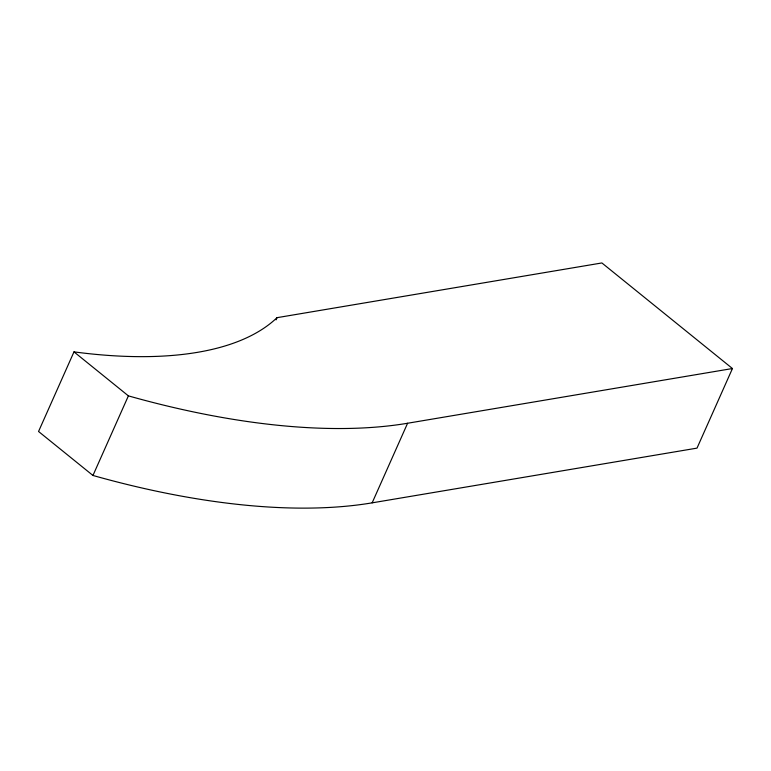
<?xml version="1.0" encoding="UTF-8"?>
<svg xmlns="http://www.w3.org/2000/svg" width="771" height="771" viewBox="0 0 771 771"><rect width="100%" height="100%" fill="white"/><g stroke="black" fill="none" stroke-linecap="round" stroke-linejoin="round"><path stroke-width="1.16" d="M73.987 351.875L38.55 431.481L92.954 475.466A513.467 216.188 24 0 0 372.152 502.846L697.013 448.124L732.45 368.528L601.891 262.95L277.03 317.671A416.263 175.258 24 0 1 73.987 351.875L128.391 395.87A513.467 216.188 24 0 0 407.589 423.25L732.45 368.528M92.954 475.466L128.391 395.87M276.057 319.859L277.03 317.671M372.152 502.846L407.589 423.25"/></g></svg>
